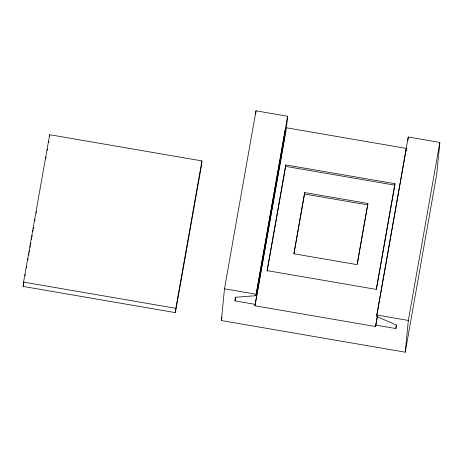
<?xml version="1.0" encoding="UTF-8"?>
<svg xmlns="http://www.w3.org/2000/svg" width="463" height="463" viewBox="0 0 463 463"><rect width="100%" height="100%" fill="white"/><g stroke="black" fill="none" stroke-linecap="round" stroke-linejoin="round"><path stroke-width="0.69" d="M23.15 286.435L23.572 282.106L49.668 134.704L201.926 160.91L201.498 165.239L175.408 312.641L23.15 286.435L23.908 282.164M49.489 136.562L49.668 134.704M175.408 312.641L175.83 308.312L201.926 160.91M377.258 316.588L375.748 325.107L395.859 328.568L396.212 324.962L376.598 316.449L408.25 137.007L439.85 142.448L436.736 174.198L405.229 352.193L221.372 320.552L224.486 288.802L255.993 110.807L287.592 116.242L286.464 127.788L254.951 305.783L375.609 326.554L377.374 316.582M255.096 304.341L234.984 300.881L235.337 297.275L255.941 295.683L285.486 128.812L284.635 137.47L254.951 305.783M255.645 114.332L255.993 110.807M255.941 295.683L287.592 116.242M285.665 166.379L285.804 164.932L394.974 183.724L394.829 185.165L285.665 166.379L267.082 271.353M293.988 253.788L304.706 192.579L367.911 203.46L357.314 263.956M375.609 326.554L375.748 325.107M406.01 150.909L406.138 149.578L376.726 315.737M407.915 140.405L408.25 137.007M405.229 352.193L408.337 320.442L439.85 142.448M25.043 275.757L25.291 274.333M26.426 267.921L26.68 266.497M27.815 260.09L28.064 258.667M28.694 255.101L28.949 253.678M29.204 252.254L29.453 250.83M30.083 247.271L30.338 245.847M30.587 244.423L30.842 243M31.472 239.44L31.721 238.017M31.976 236.587L32.225 235.163M32.856 231.604L33.11 230.18M33.359 228.757L33.614 227.333M34.748 220.926L34.997 219.497M36.131 213.09L36.386 211.666M45.843 158.259L46.092 156.835M47.226 150.429L47.481 149.005M48.615 142.592L48.864 141.169M221.372 320.552L222.003 316.993M234.984 300.881L235.615 297.333M285.804 164.932L267.099 270.618L376.263 289.41L394.974 183.724M304.706 192.579L293.878 253.77L357.077 264.645L367.911 203.46M376.373 289.433L394.702 185.877M395.859 328.568L396.484 325.02M286.464 127.788L406.41 148.432M283.246 137.233L284.635 137.47M304.567 194.026L367.767 204.901M224.486 288.802L256.085 294.242M376.737 315.008L408.337 320.442M23.572 282.106L175.83 308.312"/></g></svg>
